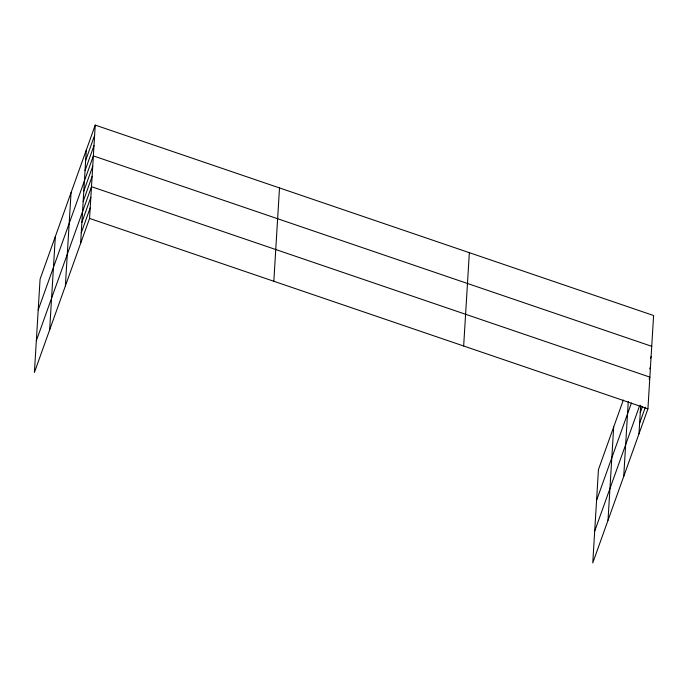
<?xml version="1.0" encoding="UTF-8"?>
<svg xmlns="http://www.w3.org/2000/svg" width="688" height="688" viewBox="0 0 688 688"><rect width="100%" height="100%" fill="white"/><g stroke="black" fill="none" stroke-linecap="round" stroke-linejoin="round"><path stroke-width="1.03" d="M49.648 329.896L55.332 236.56M65.36 286.01L71.045 192.683M80.616 243.414L86.292 150.087M95.236 125.096L40.076 279.156L34.4 372.483L89.56 218.423L95.236 125.096L653.6 315.517L647.924 408.844L592.764 562.904L598.44 469.577L623.328 400.055M273.824 281.263L279.5 187.936M463.66 346.004L469.345 252.677M608.011 520.309L613.687 426.981M623.724 476.431L628.273 401.577M638.971 433.836L640.709 405.275M85.665 160.356L94.617 135.364M85.045 170.624L93.989 145.632M38.201 309.953L93.37 155.892L651.725 346.313M83.79 191.152L92.742 166.161M83.171 201.421L92.115 176.429M36.335 340.749L91.495 186.689L649.85 377.11L649.137 379.114M81.898 222.267L90.85 197.267M81.253 232.836L90.205 207.845M596.565 500.374L631.429 403.005M650.384 358.577L651.097 356.582M649.764 368.845L650.478 366.842M594.69 531.17L639.487 406.066M640.261 412.68L642.411 406.685M639.616 423.258L645.344 407.262M89.56 218.423L647.924 408.844"/></g></svg>
